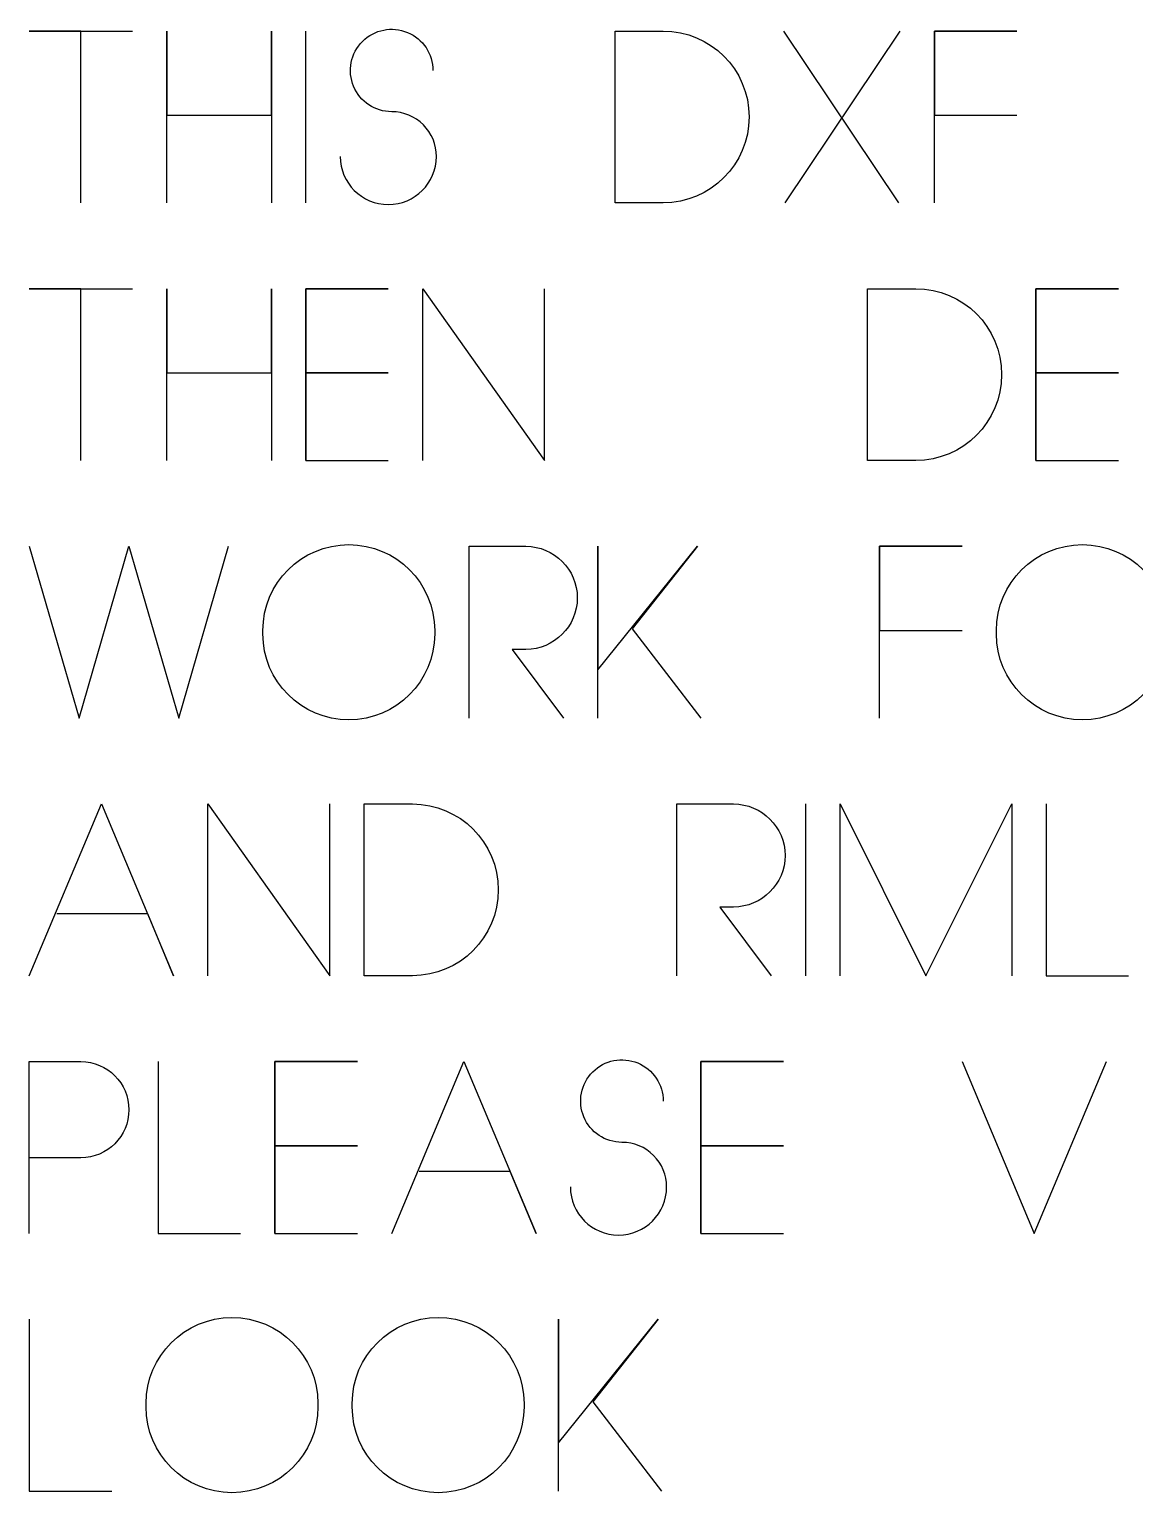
# Model space of a CAD drawing. Extents: x -888 to 5190, y -506 to 2808.
# Drawn here: x 903.5 to 1160.8, y -506.1 to -165.3 of the extents above; entities that cross this region are included whole.
import ezdxf

# ---------------------------------------------------------------- set-up
doc = ezdxf.new("R2010")
doc.units = 0
doc.layers.add('T5_LOGOLAYER_21', color=18, linetype='CONTINUOUS')

msp = doc.modelspace()

# ---------------------------------------------------------------- linework, layer by layer
at = {"layer": 'T5_LOGOLAYER_21'}
for points in [[(915.45, -205.71), (915.45, -165.71), (903.45, -165.71), (927.45, -165.71)], [(935.45, -205.71), (935.45, -165.71), (935.45, -185.31), (959.85, -185.31), (959.85, -165.71), (959.85, -205.71)], [(967.85, -205.71), (967.85, -165.71)], [(1079.03, -165.71), (1105.83, -205.71)], [(1079.43, -205.71), (1106.23, -165.71)], [(1114.23, -205.71), (1114.23, -165.71), (1133.43, -165.71), (1114.23, -165.71), (1114.23, -185.31), (1133.43, -185.31)], [(915.45, -265.71), (915.45, -225.71), (903.45, -225.71), (927.45, -225.71)], [(935.45, -265.71), (935.45, -225.71), (935.45, -245.31), (959.85, -245.31), (959.85, -225.71), (959.85, -265.71)], [(967.85, -265.71), (967.85, -225.71), (987.05, -225.71), (967.85, -225.71), (967.85, -245.31), (987.05, -245.31), (967.85, -245.31), (967.85, -265.71), (987.05, -265.71)], [(995.05, -265.71), (995.05, -225.71), (1023.45, -265.71), (1023.45, -225.71)], [(1137.83, -265.71), (1137.83, -225.71), (1157.03, -225.71), (1137.83, -225.71), (1137.83, -245.31), (1157.03, -245.31), (1137.83, -245.31), (1137.83, -265.71), (1157.03, -265.71)], [(903.45, -285.71), (915.05, -325.71), (926.65, -285.71), (938.25, -325.71), (949.85, -285.71)], [(1035.85, -325.71), (1035.85, -285.71), (1035.85, -314.51), (1059.05, -285.71), (1043.85, -304.91), (1059.85, -325.71)], [(1101.45, -325.71), (1101.45, -285.71), (1120.65, -285.71), (1101.45, -285.71), (1101.45, -305.31), (1120.65, -305.31)], [(903.45, -385.71), (920.25, -345.71), (937.05, -385.71), (931.05, -371.31), (909.85, -371.31)], [(945.05, -385.71), (945.05, -345.71), (973.45, -385.71), (973.45, -345.71)], [(1084.23, -385.71), (1084.23, -345.71)], [(1092.23, -385.71), (1092.23, -345.71), (1112.23, -385.71), (1132.23, -345.71), (1132.23, -385.71)], [(1140.23, -345.71), (1140.23, -385.71), (1159.43, -385.71)], [(933.45, -405.71), (933.45, -445.71), (952.65, -445.71)], [(960.65, -445.71), (960.65, -405.71), (979.85, -405.71), (960.65, -405.71), (960.65, -425.31), (979.85, -425.31), (960.65, -425.31), (960.65, -445.71), (979.85, -445.71)], [(987.85, -445.71), (1004.65, -405.71), (1021.45, -445.71), (1015.45, -431.31), (994.25, -431.31)], [(1059.85, -445.71), (1059.85, -405.71), (1079.05, -405.71), (1059.85, -405.71), (1059.85, -425.31), (1079.05, -425.31), (1059.85, -425.31), (1059.85, -445.71), (1079.05, -445.71)], [(1120.65, -405.71), (1137.45, -445.71), (1154.25, -405.71)], [(903.45, -465.71), (903.45, -505.71), (922.65, -505.71)], [(1026.65, -505.71), (1026.65, -465.71), (1026.65, -494.51), (1049.85, -465.71), (1034.65, -484.91), (1050.65, -505.71)]]:
    msp.add_lwpolyline(points, dxfattribs=at)
for points in [[(975.85, -194.91, 1), (998.25, -194.91, 0.415385), (987.85, -184.51, -0.668438), (981.05, -168.11, -0.668438), (997.45, -174.91)], [(1005.85, -325.71), (1005.85, -285.71), (1019.05, -285.71, -1), (1019.05, -309.71), (1015.85, -309.71), (1027.85, -325.71)], [(1054.23, -385.71), (1054.23, -345.71), (1067.43, -345.71, -1), (1067.43, -369.71), (1064.23, -369.71), (1076.23, -385.71)], [(1029.45, -434.91, 1), (1051.85, -434.91, 0.415385), (1041.45, -424.51, -0.668438), (1034.65, -408.11, -0.668438), (1051.05, -414.91)], [(903.45, -445.71), (903.45, -405.71), (915.45, -405.71, -1), (915.45, -428.11), (903.45, -428.11)]]:
    msp.add_lwpolyline(points, format="xyb", dxfattribs=at)
for points in [[(1039.85, -205.71), (1039.85, -165.71), (1051.05, -165.71, -1), (1051.05, -205.71)], [(1098.65, -265.71), (1098.65, -225.71), (1109.85, -225.71, -1), (1109.85, -265.71)], [(997.85, -306.11, -1), (957.85, -306.11), (957.85, -305.31, -1), (997.85, -305.31)], [(1168.65, -306.11, -1), (1128.65, -306.11), (1128.65, -305.31, -1), (1168.65, -305.31)], [(981.45, -385.71), (981.45, -345.71), (992.65, -345.71, -1), (992.65, -385.71)], [(970.65, -486.11, -1), (930.65, -486.11), (930.65, -485.31, -1), (970.65, -485.31)], [(1018.65, -486.11, -1), (978.65, -486.11), (978.65, -485.31, -1), (1018.65, -485.31)]]:
    msp.add_lwpolyline(points, format="xyb", close=True, dxfattribs=at)

doc.saveas('drawing.dxf')
